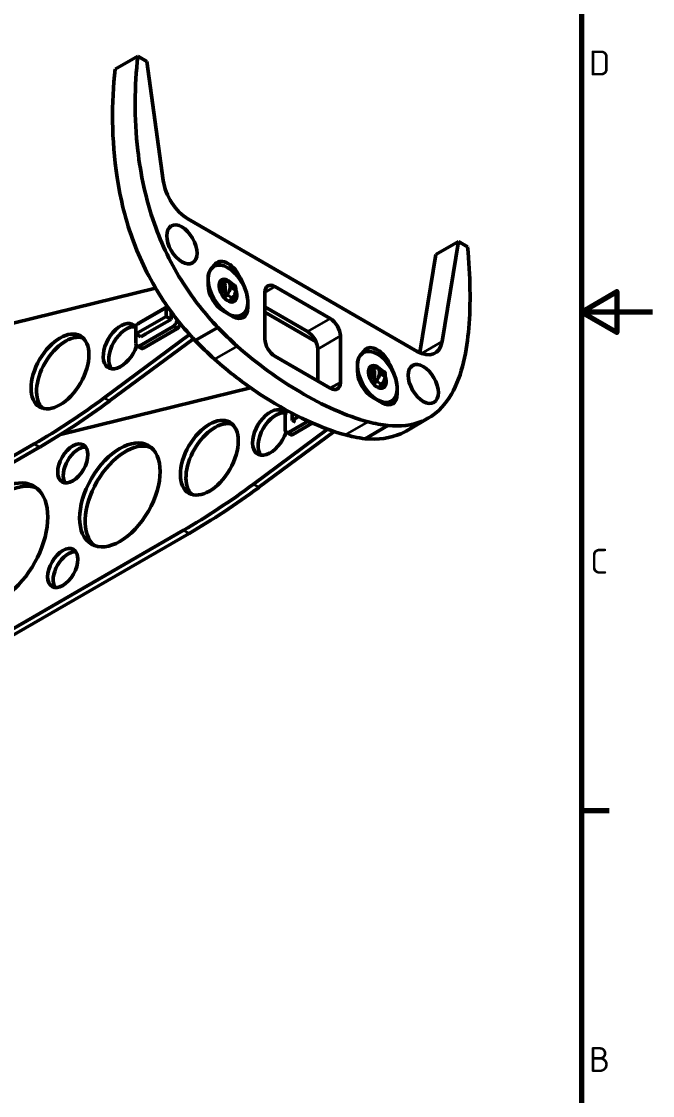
# Model space of a CAD drawing. Header units: millimetres. Extents: x 0 to 1188, y 0 to 840.
# Drawn here: x 1010.5 to 1188, y 199.9 to 501.7 of the extents above; entities that cross this region are included whole.
import ezdxf

# ---------------------------------------------------------------- set-up
doc = ezdxf.new("R2010")
doc.units = ezdxf.units.MM
doc.header["$LTSCALE"] = 2
for name, color, linetype, lineweight in [('Rahmen (ISO)', 7, 'Continuous', 70), ('Sichtbar (ISO)', 7, 'Continuous', 50), ('Sichtbar schmal (ISO)', 7, 'Continuous', 35)]:
    doc.layers.add(name, color=color, linetype=linetype, lineweight=lineweight)
doc.styles.add('Notiztext (DIN)', font='isocpeur.ttf')

# ---------------------------------------------------------------- blocks, each defined once
blk = doc.blocks.new('Ränder Vorgaberahmen')
at = {"layer": 'Rahmen (ISO)'}
blk.add_line((584, 140), (587.9, 140), dxfattribs=at)
at = {"layer": 'Rahmen (ISO)', "flags": 128}
for points in [[(10, 10), (10, 410), (584, 410), (584, 10), (10, 10)], [(594, 210), (584, 210), (589, 212.89), (589, 207.11), (584, 210)]]:
    blk.add_lwpolyline(points, dxfattribs=at)
at = {"layer": 'Rahmen (ISO)', "char_height": 3.5, "attachment_point": 7, "style": 'Notiztext (DIN)'}
for s, insert in [('D', (585.05, 243.25)), ('C', (585.23, 173.25)), ('B', (585.05, 103.25))]:
    blk.add_mtext(s, dxfattribs=dict(at, insert=insert))

msp = doc.modelspace()

# ---------------------------------------------------------------- linework, layer by layer
at = {"layer": 'Sichtbar (ISO)'}
for p, q in [((1036.86, 488.24), (1043.23, 491.91)), ((1043.23, 491.91), (1045.76, 490.45)), ((1050.4, 456.98), (1045.76, 490.45)), ((1121.84, 408.97), (1057.36, 446.19)), ((1127.08, 436.15), (1133.44, 439.83)), ((1133.44, 439.83), (1128.8, 411.71)), ((1133.44, 439.83), (1135.98, 438.36)), ((1122.53, 408.6), (1127.08, 436.15)), ((1063.99, 432.33), (1065.1, 433.56)), ((1064.28, 432.66), (1064.65, 432.87)), ((1063.01, 427.7), (1063.01, 429.25)), ((1066.87, 428.34), (1068.3, 428.57)), ((1072.1, 429.52), (1073.21, 427)), ((1048.23, 426.76), (953.03, 403.32)), ((1067.61, 427.91), (1066.55, 428.53)), ((1066.76, 428.07), (1066.76, 426.03)), ((1067.82, 427.46), (1067.82, 425.41)), ((1068.82, 428.49), (1070.38, 427.59)), ((1069.23, 427.57), (1069.23, 426.93)), ((1070.79, 426.03), (1070.79, 426.67)), ((1078.99, 412.47), (1078.99, 425.54)), ((1081.82, 427.17), (1097.38, 418.19)), ((1068.3, 424.86), (1067.52, 424.08)), ((1068.91, 423.01), (1069.86, 423.96)), ((1070.44, 424.75), (1070.44, 423.9)), ((1074.18, 422.8), (1074.18, 421.25)), ((1042.72, 416.31), (1051.2, 421.21)), ((1051.59, 421.56), (1043.78, 417.05)), ((1051.2, 421.21), (1051.2, 418.76)), ((1052.28, 420.59), (1051.2, 421.21)), ((1052.62, 417.94), (1052.62, 420.12)), ((1069.94, 418.8), (1067.25, 420.35)), ((1091.01, 414.51), (1078.99, 421.45)), ((1078.99, 419.98), (1093.38, 411.68)), ((1051.2, 418.76), (1042.72, 413.86)), ((1051.2, 417.13), (1045.55, 413.86)), ((1052.62, 417.94), (1051.2, 418.76)), ((1051.2, 417.13), (1052.62, 417.94)), ((1071.06, 418.33), (1072.55, 419.19)), ((1057.82, 413.7), (1033.77, 395.92)), ((1042.72, 413.86), (1042.72, 416.31)), ((1042.72, 413.86), (1042.72, 411.13)), ((1044.13, 413.04), (1042.72, 413.86)), ((1043.78, 410.51), (1053.16, 415.93)), ((1044.13, 413.04), (1045.55, 413.86)), ((1054.22, 415.32), (1044.84, 409.9)), ((1065.71, 415.69), (1059.35, 412.02)), ((1035.33, 395.02), (1058.93, 412.47)), ((1043.03, 410.44), (1044.09, 409.83)), ((1100.21, 413.29), (1100.21, 400.23)), ((1097.38, 398.59), (1081.82, 407.57)), ((1093.84, 400.63), (1093.84, 409.62)), ((1105.99, 408.08), (1107.1, 409.31)), ((1106.28, 408.41), (1106.65, 408.62)), ((1105.01, 403.45), (1105.01, 405)), ((1114.1, 405.27), (1115.21, 402.75)), ((1109.62, 403.66), (1108.55, 404.28)), ((1108.76, 403.82), (1108.76, 401.78)), ((1108.87, 404.09), (1110.31, 404.32)), ((1109.82, 403.21), (1109.82, 401.16)), ((1110.82, 404.24), (1112.38, 403.34)), ((1111.24, 403.32), (1111.24, 402.68)), ((1112.79, 401.78), (1112.79, 402.42)), ((1074.95, 398.75), (1021.51, 385.59)), ((1110.31, 400.61), (1109.52, 399.83)), ((1110.91, 398.76), (1111.86, 399.71)), ((1112.44, 400.5), (1112.44, 399.65)), ((1116.19, 398.55), (1116.19, 397)), ((1111.94, 394.55), (1109.26, 396.1)), ((1113.07, 394.08), (1114.55, 394.94)), ((1084.72, 390.96), (1084.72, 386.88)), ((1085.78, 386.26), (1091.13, 389.35)), ((1086.63, 389.57), (1086.63, 391.58)), ((1088.47, 390.63), (1086.63, 389.57)), ((1087.55, 389.04), (1086.63, 389.57)), ((1125.04, 390.25), (1118.68, 386.57)), ((1096.62, 387.08), (1075.77, 371.67)), ((1077.33, 370.77), (1098.51, 386.43)), ((1092.32, 388.82), (1086.84, 385.65)), ((1107.21, 384.43), (1113.57, 388.1)), ((1085.03, 386.19), (1086.09, 385.58)), ((1014.09, 382.96), (895.87, 314.71)), ((1015.65, 382.06), (897.43, 313.81)), ((1056.09, 358.71), (974.13, 311.39)), ((1057.65, 357.81), (974.73, 309.94))]:
    msp.add_line(p, q, dxfattribs=at)
for centre, major_axis, start_param, end_param in [((1057.36, 454.35), (5, -8.66), 4.099182, 5.497787), ((1068.6, 426.03), (-3.95, 6.84), 0.18583, 0.785398), ((1068.6, 428.78), (-3, 5.2), 4.526559, 6.469016), ((1068.6, 426.03), (1.75, -3.03), 1.919899, 7.551349), ((1066.05, 427.66), (0.5, 0.866), 5.497787, 6.589258), ((1067.82, 426.76), (1, 1.73), 5.497787, 6.719518), ((1067.25, 425.25), (3, -5.2), 3.926991, 5.497787), ((1066.05, 425.62), (-0.5, -0.866), 1.712693, 2.356194), ((1067.11, 427.05), (0.5, 0.866), 5.497787, 6.283185), ((1067.82, 426.11), (-1, -1.73), 1.134464, 2.356194), ((1069.38, 425.22), (1, 1.73), 4.276057, 5.497787), ((1069.38, 425.86), (1, 1.73), 5.497787, 6.283185), ((1068.6, 426.03), (3.95, -6.84), 0.785398, 1.384966), ((1081.82, 423.9), (-2, 3.46), 5.497787, 7.068583), ((1067.11, 425.01), (0.5, 0.866), 4.205532, 5.497787), ((1069.73, 423.5), (0.5, 0.866), 4.254352, 5.497787), ((1069.94, 423.7), (3, -5.2), 5.497787, 7.068583), ((1038.47, 410.43), (-3.5, -6.06), 2.895432, 8.189336), ((1043.78, 415.82), (0.75, 1.3), 0.785398, 1.236425), ((1053.16, 417.16), (-0.75, -1.3), 0.785398, 1.926419), ((1055.09, 417.25), (-0.75, -1.3), 4.640278, 5.068012), ((1054.22, 416.54), (0.75, 1.3), 3.926991, 5.068012), ((1056.15, 416.64), (0.75, 1.3), 1.827313, 1.926419), ((1097.38, 414.92), (-2, 3.46), 3.926991, 5.497787), ((1022.92, 402.43), (5.75, 9.96), 0.135689, 3.005904), ((1040.03, 409.53), (3.5, 6.06), 0.224105, 2.917488), ((1091.01, 411.25), (2, -3.46), 0.785398, 2.356194), ((1043.78, 411.74), (-0.75, -1.3), 5.497787, 7.068583), ((1081.82, 410.84), (2, -3.46), 3.926991, 5.497787), ((1121.84, 417.13), (5, -8.66), 5.497787, 6.896393), ((1044.84, 411.13), (-0.75, -1.3), 0, 0.785398), ((1110.6, 401.78), (-3.95, 6.84), 0.18583, 0.785398), ((1110.6, 404.53), (-3, 5.2), 4.526559, 6.469016), ((1110.6, 401.78), (1.75, -3.03), 1.919899, 7.551349), ((1109.82, 402.51), (1, 1.73), 5.497787, 6.719518), ((1109.26, 401), (3, -5.2), 3.926991, 5.497787), ((1108.05, 403.41), (0.5, 0.866), 5.497787, 6.589258), ((1108.05, 401.37), (-0.5, -0.866), 1.712693, 2.356194), ((1109.12, 402.8), (0.5, 0.866), 5.497787, 6.283185), ((1109.82, 401.86), (-1, -1.73), 1.134464, 2.356194), ((1111.38, 400.97), (1, 1.73), 4.276057, 5.497787), ((1111.38, 401.61), (1, 1.73), 5.497787, 6.283185), ((1110.6, 401.78), (3.95, -6.84), 0.785398, 1.384966), ((1097.38, 401.86), (2, -3.46), 5.497787, 7.068583), ((1109.12, 400.76), (0.5, 0.866), 4.205532, 5.497787), ((1111.73, 399.25), (0.5, 0.866), 4.254352, 5.497787), ((1014.09, 546.26), (-100, -173.21), 0.785398, 0.925025), ((1111.94, 399.45), (3, -5.2), 5.497787, 7.068583), ((1015.65, 545.36), (100, 173.21), 3.926991, 4.066617), ((1080.47, 386.18), (-3.5, -6.06), 2.864686, 8.189336), ((1085.78, 391.57), (0.75, 1.3), 1.311318, 2.356194), ((1064.92, 378.18), (5.75, 9.96), 0.135689, 3.005904), ((1082.03, 385.28), (3.5, 6.06), 0.224105, 2.917488), ((1085.78, 387.49), (-0.75, -1.3), 5.497787, 7.068583), ((1039.77, 367.74), (8, 13.86), 0.097381, 3.044212), ((1086.84, 386.88), (-0.75, -1.3), 0, 0.785398), ((1026.53, 376.59), (3, 5.2), 0.262269, 2.879324), ((1006.06, 353.75), (9.5, 16.45), 0.081967, 3.059625), ((1004.5, 354.65), (9.5, 16.45), 2.813077, 8.182498), ((1056.09, 522.01), (-100, -173.21), 0.785398, 0.925025), ((1057.65, 521.11), (100, 173.21), 3.926991, 4.066617), ((1023.7, 347.19), (3, 5.2), 0.262269, 2.879324)]:
    msp.add_ellipse(centre, major_axis=major_axis, ratio=0.57735, start_param=start_param, end_param=end_param, dxfattribs=at)
for centre, major_axis in [((1055.66, 439.01), (-3, 5.2)), ((1068.6, 426.03), (3.95, -6.84)), ((1021.36, 403.33), (-5.75, -9.96)), ((1110.6, 401.78), (3.95, -6.84)), ((1123.54, 399.82), (-3, 5.2)), ((1063.37, 379.08), (-5.75, -9.96)), ((1024.97, 377.49), (-3, -5.2)), ((1038.21, 368.64), (-8, -13.86)), ((1022.14, 348.09), (-3, -5.2))]:
    msp.add_ellipse(centre, major_axis=major_axis, ratio=0.57735, dxfattribs=at)
for points, knots in [([(1043.23, 491.91), (1042.34, 483.62), (1042.2, 474.54), (1044.03, 458.77), (1045.45, 451.79), (1049.96, 438.98), (1052.65, 433.38), (1058.98, 423.49), (1062.24, 419.4), (1065.71, 415.69)], [20.279143, 20.279143, 20.279143, 20.279143, 23.00621, 23.00621, 24.977781, 24.977781, 26.627919, 26.627919, 28.022439, 28.022439, 28.022439, 28.022439]), ([(1059.35, 412.02), (1056.16, 415.43), (1053.14, 419.17), (1047.02, 428.4), (1044.3, 433.77), (1039.84, 445.61), (1038.34, 451.85), (1035.79, 468.44), (1035.87, 478.97), (1036.86, 488.24)], [16.356187, 16.356187, 16.356187, 16.356187, 17.744269, 17.744269, 19.479693, 19.479693, 21.397116, 21.397116, 24.801284, 24.801284, 24.801284, 24.801284]), ([(1113.57, 388.1), (1117.09, 387.8), (1120.38, 388.16), (1126.74, 390.83), (1129.42, 393.39), (1134.56, 402.33), (1135.81, 409.35), (1136.91, 422.32), (1136.76, 430.12), (1135.98, 438.36)], [33.94978, 33.94978, 33.94978, 33.94978, 35.372004, 35.372004, 37.06451, 37.06451, 39.65472, 39.65472, 42.508461, 42.508461, 42.508461, 42.508461]), ([(1108.06, 389.16), (1101.9, 390.77), (1095.25, 393.8), (1082.99, 401.02), (1076.85, 405.39), (1071.16, 410.47)], [0, 0, 0, 0, 2.710282, 2.710282, 5.215133, 5.215133, 5.215133, 5.215133]), ([(1101.69, 385.49), (1093.67, 387.58), (1085, 392.04), (1073.15, 399.9), (1068.85, 403.17), (1064.79, 406.79)], [-36.107785, -36.107785, -36.107785, -36.107785, -33.215885, -33.215885, -31.584023, -31.584023, -31.584023, -31.584023]), ([(1118.68, 386.57), (1118.22, 386.31), (1117.73, 386.06), (1114.24, 384.51), (1110.85, 384.12), (1107.21, 384.43)], [8.125845, 8.125845, 8.125845, 8.125845, 8.395337, 8.395337, 9.97204, 9.97204, 9.97204, 9.97204]), ([(1107.21, 384.43), (1106.19, 384.54), (1105.13, 384.71), (1103.24, 385.1), (1102.47, 385.28), (1101.69, 385.49)], [13.1458632, 13.1458632, 13.1458632, 13.1458632, 13.557223, 13.557223, 13.8368419, 13.8368419, 13.8368419, 13.8368419])]:
    msp.add_open_spline(points, degree=3, knots=knots, dxfattribs=at)
for points in [[(1065.71, 415.69), (1067.49, 413.85), (1069.32, 412.11), (1071.16, 410.47)], [(1064.79, 406.79), (1062.92, 408.46), (1061.1, 410.21), (1059.35, 412.02)], [(1108.06, 389.16), (1109.93, 388.67), (1111.78, 388.31), (1113.57, 388.1)]]:
    msp.add_open_spline(points, degree=3, dxfattribs=at)
at = {"layer": 'Sichtbar schmal (ISO)'}
for p, q in [((1071.86, 429.38), (1072.1, 429.52)), ((1066.76, 428.07), (1067.82, 427.46)), ((1067.82, 425.41), (1066.76, 426.03)), ((1069.23, 427.57), (1070.79, 426.67)), ((1070.79, 426.03), (1069.23, 426.93)), ((1078.99, 425.54), (1081.82, 427.17)), ((1068.3, 424.86), (1069.86, 423.96)), ((1069, 423.1), (1069.42, 422.86)), ((1070.44, 423.9), (1070.03, 424.14)), ((1074.18, 421.25), (1073.96, 421.12)), ((1055.19, 416.59), (1054.13, 417.2)), ((1097.38, 418.19), (1091.01, 414.51)), ((1053.16, 415.93), (1054.22, 415.32)), ((1044.84, 409.9), (1043.78, 410.51)), ((1071.16, 410.47), (1064.79, 406.79)), ((1093.84, 409.62), (1100.21, 413.29)), ((1128.8, 411.71), (1123.05, 408.39)), ((1113.86, 405.13), (1114.1, 405.27)), ((1108.76, 403.82), (1109.82, 403.21)), ((1109.82, 401.16), (1108.76, 401.78)), ((1111.24, 403.32), (1112.79, 402.42)), ((1112.79, 401.78), (1111.24, 402.68)), ((1100.21, 400.23), (1097.38, 398.59)), ((1110.31, 400.61), (1111.86, 399.71)), ((1111, 398.85), (1111.42, 398.61)), ((1112.44, 399.65), (1112.03, 399.89)), ((1035.33, 395.02), (1033.77, 395.92)), ((1116.19, 397), (1115.96, 396.87)), ((1101.69, 385.49), (1108.06, 389.16)), ((1086.84, 385.65), (1085.78, 386.26)), ((1014.09, 382.96), (1015.65, 382.06)), ((1077.33, 370.77), (1075.77, 371.67)), ((1056.09, 358.71), (1057.65, 357.81))]:
    msp.add_line(p, q, dxfattribs=at)

# ---------------------------------------------------------------- block references
at = {"xscale": 2, "yscale": 2, "zscale": 2}
msp.add_blockref('Ränder Vorgaberahmen', (0, 0), dxfattribs=at)

doc.saveas('drawing.dxf')
